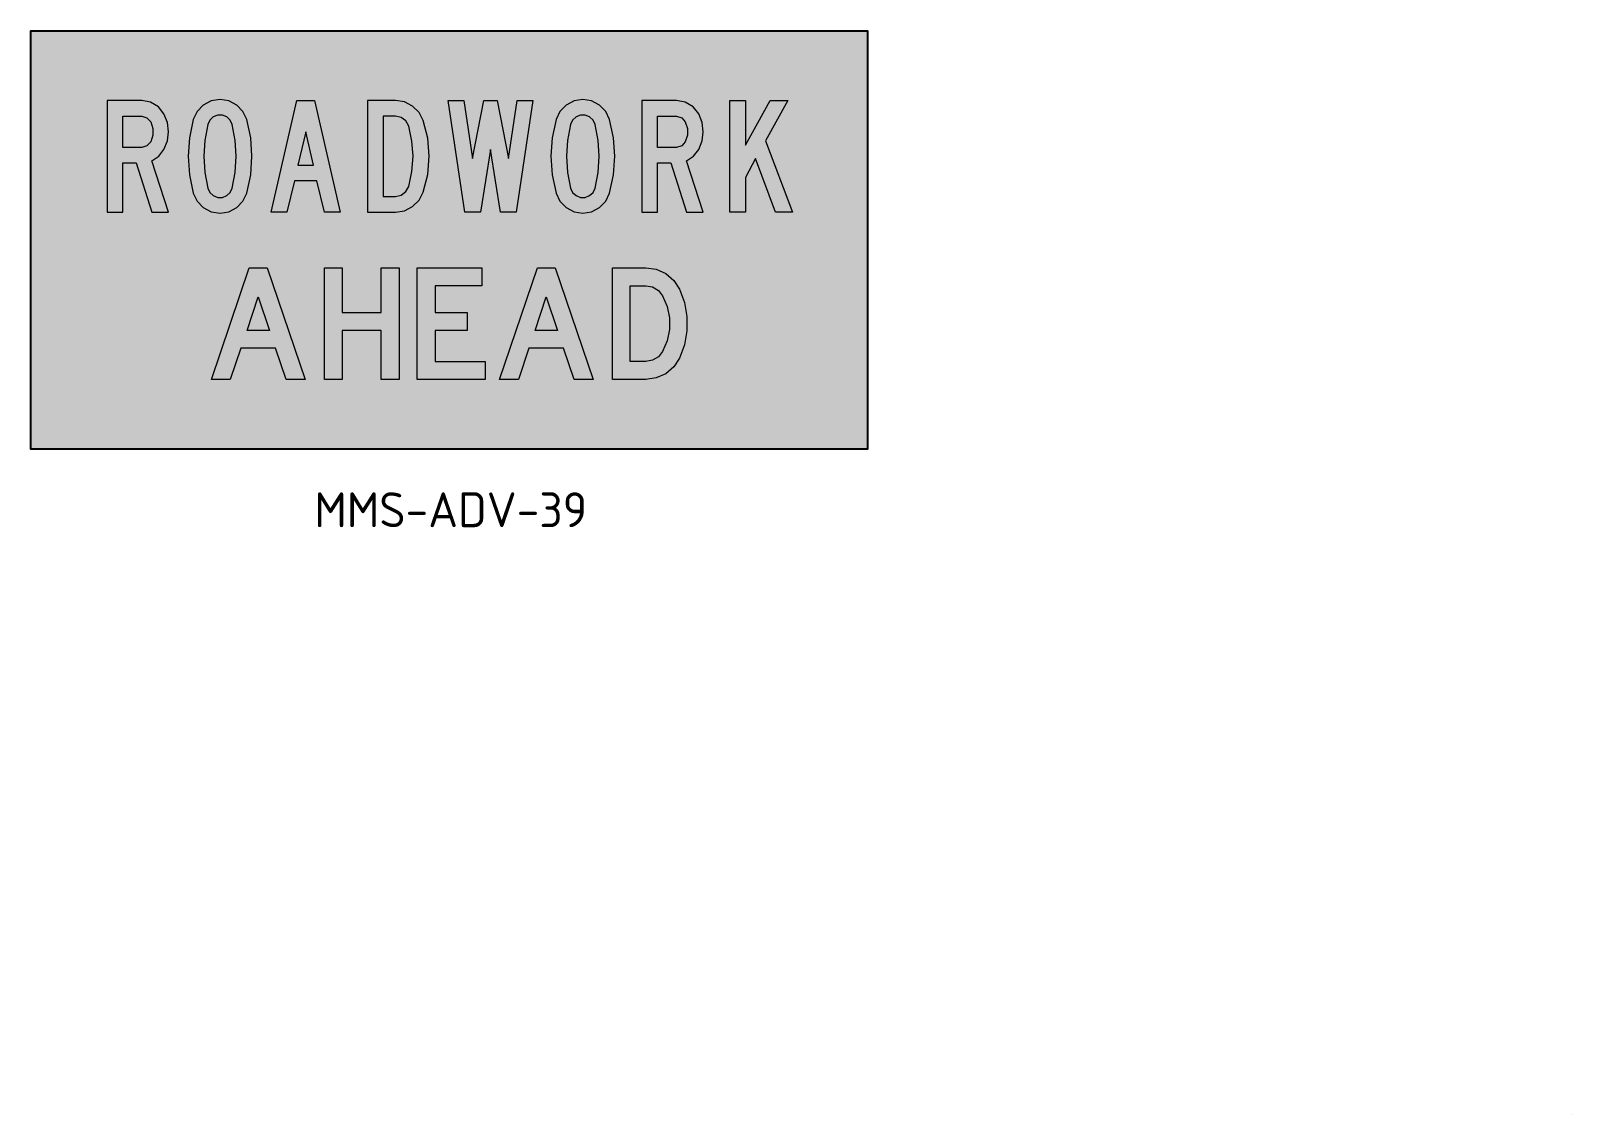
# Model space of a CAD drawing. Extents: x 138 to 359, y 73 to 229.
import ezdxf

# ---------------------------------------------------------------- set-up
doc = ezdxf.new("R2010")
doc.units = 0
for name, color, linetype in [('L25', 1, 'CONTINUOUS'), ('TBLK18', 4, 'CONTINUOUS'), ('yellow', 50, 'CONTINUOUS')]:
    doc.layers.add(name, color=color, linetype=linetype)
doc.styles.add('ISO', font='iso3098b.shx')

msp = doc.modelspace()

# ---------------------------------------------------------------- hatches: boundary and pattern name
at = {"layer": 'L25'}
h = msp.add_hatch(color=256, dxfattribs=at)
h.paths.add_polyline_path([(238.61, 202.65), (238.61, 218.65), (240.84, 218.65), (240.84, 212.25), (244.36, 218.65), (246.92, 218.65), (243.72, 212.89), (247.56, 202.65), (245.16, 202.65), (242.28, 210.33), (240.84, 207.61), (240.84, 202.65)])
h.paths.add_polyline_path([(221.34, 205.37), (221.91, 207.98), (222.09, 210.65), (221.91, 213.32), (221.34, 215.93), (220.79, 217.08), (219.9, 218), (218.77, 218.59), (217.51, 218.8), (216.25, 218.59), (215.11, 218), (214.23, 217.08), (213.67, 215.93), (213.11, 213.32), (212.92, 210.65), (213.11, 207.98), (213.67, 205.37), (214.23, 204.21), (215.11, 203.29), (216.25, 202.7), (217.51, 202.5), (218.77, 202.7), (219.9, 203.29), (220.79, 204.21)])
h.paths.add_polyline_path([(219.27, 206.09), (219.7, 208.35), (219.84, 210.65), (219.7, 212.94), (219.27, 215.21), (218.98, 215.82), (218.48, 216.29), (217.85, 216.53), (217.17, 216.53), (216.54, 216.29), (216.04, 215.82), (215.75, 215.21), (215.32, 212.94), (215.17, 210.65), (215.32, 208.35), (215.75, 206.09), (216.04, 205.47), (216.54, 205.01), (217.17, 204.76), (217.85, 204.76), (218.48, 205.01), (218.98, 205.47)], flags=16)
h.paths.add_polyline_path([(200.59, 202.65), (198.2, 218.65), (200.44, 218.65), (201.71, 210.33), (203.31, 218.65), (205.23, 218.65), (206.83, 210.33), (208.11, 218.65), (210.35, 218.65), (207.95, 202.65), (205.71, 202.65), (204.27, 211.61), (202.84, 202.65)])
h.paths.add_polyline_path([(186.63, 202.65), (190.62, 202.65), (191.92, 202.85), (193.09, 203.44), (194.02, 204.37), (194.63, 205.53), (195.26, 208.06), (195.47, 210.65), (195.26, 213.25), (194.63, 215.77), (194.02, 216.93), (193.09, 217.85), (191.92, 218.45), (190.62, 218.65), (186.63, 218.65)])
h.paths.add_polyline_path([(188.87, 204.89), (190.62, 204.89), (191.46, 205.07), (192.14, 205.58), (192.54, 206.33), (193, 208.47), (193.16, 210.65), (193, 212.83), (192.54, 214.97), (192.14, 215.72), (191.46, 216.23), (190.62, 216.41), (188.87, 216.41)], flags=16)
h.paths.add_polyline_path([(172.8, 202.65), (176.48, 218.65), (179.04, 218.65), (182.72, 202.65), (180.47, 202.65), (179.36, 207.13), (176.16, 207.13), (175.04, 202.65)])
h.paths.add_polyline_path([(169.31, 205.37), (169.88, 207.98), (170.06, 210.65), (169.88, 213.32), (169.31, 215.93), (168.76, 217.08), (167.88, 218), (166.74, 218.59), (165.48, 218.8), (164.22, 218.59), (163.08, 218), (162.2, 217.08), (161.64, 215.93), (161.08, 213.32), (160.89, 210.65), (161.08, 207.98), (161.64, 205.37), (162.2, 204.21), (163.08, 203.29), (164.22, 202.7), (165.48, 202.5), (166.74, 202.7), (167.88, 203.29), (168.76, 204.21)])
h.paths.add_polyline_path([(167.24, 206.09), (167.67, 208.35), (167.81, 210.65), (167.67, 212.94), (167.24, 215.21), (166.95, 215.82), (166.45, 216.29), (165.82, 216.53), (165.14, 216.53), (164.51, 216.29), (164.01, 215.82), (163.72, 215.21), (163.29, 212.94), (163.15, 210.65), (163.29, 208.35), (163.72, 206.09), (164.01, 205.47), (164.51, 205.01), (165.14, 204.76), (165.82, 204.76), (166.45, 205.01), (166.95, 205.47)], flags=16)
h.paths.add_polyline_path([(154.25, 211.93), (151.53, 211.93), (151.53, 216.41), (154.25, 216.41), (155, 216.19), (155.53, 215.61), (155.82, 214.66), (155.82, 213.67), (155.53, 212.73), (155, 212.15)], flags=16)
h.paths.add_polyline_path([(157.44, 211.61), (157.92, 212.85), (158.09, 214.17), (157.92, 215.49), (157.44, 216.73), (156.63, 217.75), (155.52, 218.41), (154.25, 218.65), (149.29, 218.65), (149.29, 202.65), (151.53, 202.65), (151.53, 209.69), (153.44, 209.69), (155.68, 202.65), (158.08, 202.65), (155.68, 210.01), (156.7, 210.66)])
h.paths.add_polyline_path([(178.88, 209.37), (177.76, 214.17), (176.64, 209.37)], flags=16)
h.paths.add_polyline_path([(230.93, 211.93), (228.22, 211.93), (228.22, 216.41), (230.93, 216.41), (231.69, 216.19), (232.21, 215.61), (232.5, 214.66), (232.5, 213.67), (232.21, 212.73), (231.69, 212.15)], flags=16)
h.paths.add_polyline_path([(234.13, 211.61), (234.61, 212.85), (234.78, 214.17), (234.61, 215.49), (234.13, 216.73), (233.33, 217.75), (232.21, 218.41), (230.93, 218.65), (225.98, 218.65), (225.98, 202.65), (228.22, 202.65), (228.22, 209.69), (230.14, 209.69), (232.37, 202.65), (234.77, 202.65), (232.37, 210.01), (233.39, 210.66)])
h = msp.add_hatch(color=256, dxfattribs=at)
h.paths.add_polyline_path([(205.55, 178.65), (210.99, 194.65), (213.54, 194.65), (218.98, 178.65), (216.26, 178.65), (214.74, 183.13), (209.79, 183.13), (208.27, 178.65)])
h.paths.add_polyline_path([(213.86, 185.69), (210.66, 185.69), (212.26, 190.49)], flags=16)
h.paths.add_polyline_path([(193.75, 194.65), (203.03, 194.65), (203.03, 192.09), (196.31, 192.09), (196.31, 188.25), (200.94, 188.25), (200.94, 185.69), (196.31, 185.69), (196.31, 181.21), (203.51, 181.21), (203.51, 178.65), (193.75, 178.65)])
h.paths.add_polyline_path([(180.45, 194.65), (183, 194.65), (183, 188.25), (188.6, 188.25), (188.6, 194.65), (191.16, 194.65), (191.16, 178.65), (188.6, 178.65), (188.6, 185.69), (183, 185.69), (183, 178.65), (180.45, 178.65)])
h.paths.add_polyline_path([(164.24, 178.65), (169.67, 194.65), (172.23, 194.65), (177.67, 178.65), (174.95, 178.65), (173.43, 183.13), (168.47, 183.13), (166.95, 178.65)])
h.paths.add_polyline_path([(172.55, 185.69), (169.35, 185.69), (170.95, 190.49)], flags=16)
h.paths.add_polyline_path([(226.56, 181.21), (224.32, 181.21), (224.32, 192.09), (226.56, 192.09), (227.52, 191.91), (228.35, 191.41), (228.96, 190.65), (229.6, 189.11), (229.92, 187.48), (229.92, 185.82), (229.6, 184.19), (228.96, 182.65), (228.35, 181.89), (227.52, 181.39)], flags=16)
h.paths.add_polyline_path([(226.56, 178.65), (221.76, 178.65), (221.76, 194.65), (226.56, 194.65), (228.04, 194.44), (229.4, 193.83), (230.54, 192.86), (231.36, 191.61), (232.08, 189.69), (232.44, 187.67), (232.44, 185.63), (232.08, 183.61), (231.36, 181.69), (230.54, 180.44), (229.4, 179.47), (228.04, 178.86)])
at = {"layer": 'TBLK18', "linetype": 'Continuous', "lineweight": 0}
h = msp.add_hatch(color=256, dxfattribs=at)
edge = h.paths.add_edge_path()
edge.add_spline(control_points=[(359.34, 73.22), (359.34, 73.22), (359.34, 73.22), (359.34, 73.21), (359.34, 73.21), (359.34, 73.2), (359.34, 73.2), (359.34, 73.19), (359.34, 73.19), (359.34, 73.18), (359.34, 73.18), (359.34, 73.17), (359.34, 73.16), (359.34, 73.16), (359.34, 73.15), (359.34, 73.15), (359.34, 73.14), (359.34, 73.14), (359.35, 73.14), (359.35, 73.14), (359.35, 73.14), (359.36, 73.13), (359.36, 73.13), (359.36, 73.13), (359.37, 73.13), (359.37, 73.13), (359.38, 73.13), (359.38, 73.13), (359.38, 73.13), (359.39, 73.13), (359.39, 73.13), (359.39, 73.13), (359.4, 73.13), (359.41, 73.13), (359.4, 73.13), (359.39, 73.14), (359.39, 73.14), (359.38, 73.15), (359.38, 73.16), (359.38, 73.16), (359.37, 73.17), (359.37, 73.17), (359.36, 73.18), (359.36, 73.19), (359.36, 73.19), (359.35, 73.2), (359.35, 73.21), (359.35, 73.21), (359.35, 73.22), (359.35, 73.22), (359.34, 73.22)], knot_values=[0, 0, 0, 0, 0.054791, 0.109654, 0.164445, 0.219309, 0.2741, 0.328964, 0.383755, 0.438619, 0.49341, 0.548273, 0.603065, 0.657928, 0.71272, 0.767583, 0.822422, 0.877285, 0.915081, 0.952877, 0.990673, 1.02841, 1.066205, 1.103978, 1.141774, 1.179511, 1.217306, 1.255102, 1.292898, 1.330635, 1.368431, 1.406164, 1.44396, 1.481697, 1.557116, 1.631571, 1.705158, 1.777977, 1.850139, 1.921715, 1.992768, 2.063376, 2.133612, 2.203535, 2.273205, 2.342659, 2.411987, 2.481144, 2.550218, 2.619224, 2.619224, 2.619224, 2.619224], degree=3, periodic=0)
h = msp.add_hatch(color=256, dxfattribs=at)
edge = h.paths.add_edge_path()
edge.add_spline(control_points=[(359.34, 73.22), (359.34, 73.22), (359.34, 73.22), (359.34, 73.21), (359.34, 73.21), (359.34, 73.2), (359.34, 73.2), (359.34, 73.19), (359.34, 73.19), (359.34, 73.18), (359.34, 73.18), (359.34, 73.17), (359.34, 73.16), (359.34, 73.16), (359.34, 73.15), (359.34, 73.15), (359.34, 73.14), (359.34, 73.14), (359.35, 73.14), (359.35, 73.14), (359.35, 73.14), (359.36, 73.13), (359.36, 73.13), (359.36, 73.13), (359.37, 73.13), (359.37, 73.13), (359.38, 73.13), (359.38, 73.13), (359.38, 73.13), (359.39, 73.13), (359.39, 73.13), (359.39, 73.13), (359.4, 73.13), (359.41, 73.13), (359.4, 73.13), (359.39, 73.14), (359.39, 73.14), (359.38, 73.15), (359.38, 73.16), (359.38, 73.16), (359.37, 73.17), (359.37, 73.17), (359.36, 73.18), (359.36, 73.19), (359.36, 73.19), (359.35, 73.2), (359.35, 73.21), (359.35, 73.21), (359.35, 73.22), (359.35, 73.22), (359.34, 73.22)], knot_values=[0, 0, 0, 0, 0.054791, 0.109654, 0.164445, 0.219309, 0.2741, 0.328964, 0.383755, 0.438619, 0.49341, 0.548273, 0.603065, 0.657928, 0.71272, 0.767583, 0.822422, 0.877285, 0.915081, 0.952877, 0.990673, 1.02841, 1.066205, 1.103978, 1.141774, 1.179511, 1.217306, 1.255102, 1.292898, 1.330635, 1.368431, 1.406164, 1.44396, 1.481697, 1.557116, 1.631571, 1.705158, 1.777977, 1.850139, 1.921715, 1.992768, 2.063376, 2.133612, 2.203535, 2.273205, 2.342659, 2.411987, 2.481144, 2.550218, 2.619224, 2.619224, 2.619224, 2.619224], degree=3, periodic=0)
h = msp.add_hatch(color=256, dxfattribs=at)
edge = h.paths.add_edge_path()
edge.add_spline(control_points=[(359.34, 73.22), (359.34, 73.22), (359.34, 73.22), (359.34, 73.21), (359.34, 73.21), (359.34, 73.2), (359.34, 73.2), (359.34, 73.19), (359.34, 73.19), (359.34, 73.18), (359.34, 73.18), (359.34, 73.17), (359.34, 73.16), (359.34, 73.16), (359.34, 73.15), (359.34, 73.15), (359.34, 73.14), (359.34, 73.14), (359.35, 73.14), (359.35, 73.14), (359.35, 73.14), (359.36, 73.13), (359.36, 73.13), (359.36, 73.13), (359.37, 73.13), (359.37, 73.13), (359.38, 73.13), (359.38, 73.13), (359.38, 73.13), (359.39, 73.13), (359.39, 73.13), (359.39, 73.13), (359.4, 73.13), (359.41, 73.13), (359.4, 73.13), (359.39, 73.14), (359.39, 73.14), (359.38, 73.15), (359.38, 73.16), (359.38, 73.16), (359.37, 73.17), (359.37, 73.17), (359.36, 73.18), (359.36, 73.19), (359.36, 73.19), (359.35, 73.2), (359.35, 73.21), (359.35, 73.21), (359.35, 73.22), (359.35, 73.22), (359.34, 73.22)], knot_values=[0, 0, 0, 0, 0.054791, 0.109654, 0.164445, 0.219309, 0.2741, 0.328964, 0.383755, 0.438619, 0.49341, 0.548273, 0.603065, 0.657928, 0.71272, 0.767583, 0.822422, 0.877285, 0.915081, 0.952877, 0.990673, 1.02841, 1.066205, 1.103978, 1.141774, 1.179511, 1.217306, 1.255102, 1.292898, 1.330635, 1.368431, 1.406164, 1.44396, 1.481697, 1.557116, 1.631571, 1.705158, 1.777977, 1.850139, 1.921715, 1.992768, 2.063376, 2.133612, 2.203535, 2.273205, 2.342659, 2.411987, 2.481144, 2.550218, 2.619224, 2.619224, 2.619224, 2.619224], degree=3, periodic=0)
h = msp.add_hatch(color=256, dxfattribs=at)
edge = h.paths.add_edge_path()
edge.add_spline(control_points=[(359.34, 73.22), (359.34, 73.22), (359.34, 73.22), (359.34, 73.21), (359.34, 73.21), (359.34, 73.2), (359.34, 73.2), (359.34, 73.19), (359.34, 73.19), (359.34, 73.18), (359.34, 73.18), (359.34, 73.17), (359.34, 73.16), (359.34, 73.16), (359.34, 73.15), (359.34, 73.15), (359.34, 73.14), (359.34, 73.14), (359.35, 73.14), (359.35, 73.14), (359.35, 73.14), (359.36, 73.13), (359.36, 73.13), (359.36, 73.13), (359.37, 73.13), (359.37, 73.13), (359.38, 73.13), (359.38, 73.13), (359.38, 73.13), (359.39, 73.13), (359.39, 73.13), (359.39, 73.13), (359.4, 73.13), (359.41, 73.13), (359.4, 73.13), (359.39, 73.14), (359.39, 73.14), (359.38, 73.15), (359.38, 73.16), (359.38, 73.16), (359.37, 73.17), (359.37, 73.17), (359.36, 73.18), (359.36, 73.19), (359.36, 73.19), (359.35, 73.2), (359.35, 73.21), (359.35, 73.21), (359.35, 73.22), (359.35, 73.22), (359.34, 73.22)], knot_values=[0, 0, 0, 0, 0.054791, 0.109654, 0.164445, 0.219309, 0.2741, 0.328964, 0.383755, 0.438619, 0.49341, 0.548273, 0.603065, 0.657928, 0.71272, 0.767583, 0.822422, 0.877285, 0.915081, 0.952877, 0.990673, 1.02841, 1.066205, 1.103978, 1.141774, 1.179511, 1.217306, 1.255102, 1.292898, 1.330635, 1.368431, 1.406164, 1.44396, 1.481697, 1.557116, 1.631571, 1.705158, 1.777977, 1.850139, 1.921715, 1.992768, 2.063376, 2.133612, 2.203535, 2.273205, 2.342659, 2.411987, 2.481144, 2.550218, 2.619224, 2.619224, 2.619224, 2.619224], degree=3, periodic=0)
h = msp.add_hatch(color=256, dxfattribs=at)
edge = h.paths.add_edge_path()
edge.add_spline(control_points=[(359.34, 73.22), (359.34, 73.22), (359.34, 73.22), (359.34, 73.21), (359.34, 73.21), (359.34, 73.2), (359.34, 73.2), (359.34, 73.19), (359.34, 73.19), (359.34, 73.18), (359.34, 73.18), (359.34, 73.17), (359.34, 73.16), (359.34, 73.16), (359.34, 73.15), (359.34, 73.15), (359.34, 73.14), (359.34, 73.14), (359.35, 73.14), (359.35, 73.14), (359.35, 73.14), (359.36, 73.13), (359.36, 73.13), (359.36, 73.13), (359.37, 73.13), (359.37, 73.13), (359.38, 73.13), (359.38, 73.13), (359.38, 73.13), (359.39, 73.13), (359.39, 73.13), (359.39, 73.13), (359.4, 73.13), (359.41, 73.13), (359.4, 73.13), (359.39, 73.14), (359.39, 73.14), (359.38, 73.15), (359.38, 73.16), (359.38, 73.16), (359.37, 73.17), (359.37, 73.17), (359.36, 73.18), (359.36, 73.19), (359.36, 73.19), (359.35, 73.2), (359.35, 73.21), (359.35, 73.21), (359.35, 73.22), (359.35, 73.22), (359.34, 73.22)], knot_values=[0, 0, 0, 0, 0.054791, 0.109654, 0.164445, 0.219309, 0.2741, 0.328964, 0.383755, 0.438619, 0.49341, 0.548273, 0.603065, 0.657928, 0.71272, 0.767583, 0.822422, 0.877285, 0.915081, 0.952877, 0.990673, 1.02841, 1.066205, 1.103978, 1.141774, 1.179511, 1.217306, 1.255102, 1.292898, 1.330635, 1.368431, 1.406164, 1.44396, 1.481697, 1.557116, 1.631571, 1.705158, 1.777977, 1.850139, 1.921715, 1.992768, 2.063376, 2.133612, 2.203535, 2.273205, 2.342659, 2.411987, 2.481144, 2.550218, 2.619224, 2.619224, 2.619224, 2.619224], degree=3, periodic=0)
h = msp.add_hatch(color=256, dxfattribs=at)
edge = h.paths.add_edge_path()
edge.add_spline(control_points=[(359.34, 73.22), (359.34, 73.22), (359.34, 73.22), (359.34, 73.21), (359.34, 73.21), (359.34, 73.2), (359.34, 73.2), (359.34, 73.19), (359.34, 73.19), (359.34, 73.18), (359.34, 73.18), (359.34, 73.17), (359.34, 73.16), (359.34, 73.16), (359.34, 73.15), (359.34, 73.15), (359.34, 73.14), (359.34, 73.14), (359.35, 73.14), (359.35, 73.14), (359.35, 73.14), (359.36, 73.13), (359.36, 73.13), (359.36, 73.13), (359.37, 73.13), (359.37, 73.13), (359.38, 73.13), (359.38, 73.13), (359.38, 73.13), (359.39, 73.13), (359.39, 73.13), (359.39, 73.13), (359.4, 73.13), (359.41, 73.13), (359.4, 73.13), (359.39, 73.14), (359.39, 73.14), (359.38, 73.15), (359.38, 73.16), (359.38, 73.16), (359.37, 73.17), (359.37, 73.17), (359.36, 73.18), (359.36, 73.19), (359.36, 73.19), (359.35, 73.2), (359.35, 73.21), (359.35, 73.21), (359.35, 73.22), (359.35, 73.22), (359.34, 73.22)], knot_values=[0, 0, 0, 0, 0.054791, 0.109654, 0.164445, 0.219309, 0.2741, 0.328964, 0.383755, 0.438619, 0.49341, 0.548273, 0.603065, 0.657928, 0.71272, 0.767583, 0.822422, 0.877285, 0.915081, 0.952877, 0.990673, 1.02841, 1.066205, 1.103978, 1.141774, 1.179511, 1.217306, 1.255102, 1.292898, 1.330635, 1.368431, 1.406164, 1.44396, 1.481697, 1.557116, 1.631571, 1.705158, 1.777977, 1.850139, 1.921715, 1.992768, 2.063376, 2.133612, 2.203535, 2.273205, 2.342659, 2.411987, 2.481144, 2.550218, 2.619224, 2.619224, 2.619224, 2.619224], degree=3, periodic=0)
h = msp.add_hatch(color=256, dxfattribs=at)
edge = h.paths.add_edge_path()
edge.add_spline(control_points=[(359.34, 73.22), (359.34, 73.22), (359.34, 73.22), (359.34, 73.21), (359.34, 73.21), (359.34, 73.2), (359.34, 73.2), (359.34, 73.19), (359.34, 73.19), (359.34, 73.18), (359.34, 73.18), (359.34, 73.17), (359.34, 73.16), (359.34, 73.16), (359.34, 73.15), (359.34, 73.15), (359.34, 73.14), (359.34, 73.14), (359.35, 73.14), (359.35, 73.14), (359.35, 73.14), (359.36, 73.13), (359.36, 73.13), (359.36, 73.13), (359.37, 73.13), (359.37, 73.13), (359.38, 73.13), (359.38, 73.13), (359.38, 73.13), (359.39, 73.13), (359.39, 73.13), (359.39, 73.13), (359.4, 73.13), (359.41, 73.13), (359.4, 73.13), (359.39, 73.14), (359.39, 73.14), (359.38, 73.15), (359.38, 73.16), (359.38, 73.16), (359.37, 73.17), (359.37, 73.17), (359.36, 73.18), (359.36, 73.19), (359.36, 73.19), (359.35, 73.2), (359.35, 73.21), (359.35, 73.21), (359.35, 73.22), (359.35, 73.22), (359.34, 73.22)], knot_values=[0, 0, 0, 0, 0.054791, 0.109654, 0.164445, 0.219309, 0.2741, 0.328964, 0.383755, 0.438619, 0.49341, 0.548273, 0.603065, 0.657928, 0.71272, 0.767583, 0.822422, 0.877285, 0.915081, 0.952877, 0.990673, 1.02841, 1.066205, 1.103978, 1.141774, 1.179511, 1.217306, 1.255102, 1.292898, 1.330635, 1.368431, 1.406164, 1.44396, 1.481697, 1.557116, 1.631571, 1.705158, 1.777977, 1.850139, 1.921715, 1.992768, 2.063376, 2.133612, 2.203535, 2.273205, 2.342659, 2.411987, 2.481144, 2.550218, 2.619224, 2.619224, 2.619224, 2.619224], degree=3, periodic=0)
h = msp.add_hatch(color=256, dxfattribs=at)
edge = h.paths.add_edge_path()
edge.add_spline(control_points=[(359.34, 73.22), (359.34, 73.22), (359.34, 73.22), (359.34, 73.21), (359.34, 73.21), (359.34, 73.2), (359.34, 73.2), (359.34, 73.19), (359.34, 73.19), (359.34, 73.18), (359.34, 73.18), (359.34, 73.17), (359.34, 73.16), (359.34, 73.16), (359.34, 73.15), (359.34, 73.15), (359.34, 73.14), (359.34, 73.14), (359.35, 73.14), (359.35, 73.14), (359.35, 73.14), (359.36, 73.13), (359.36, 73.13), (359.36, 73.13), (359.37, 73.13), (359.37, 73.13), (359.38, 73.13), (359.38, 73.13), (359.38, 73.13), (359.39, 73.13), (359.39, 73.13), (359.39, 73.13), (359.4, 73.13), (359.41, 73.13), (359.4, 73.13), (359.39, 73.14), (359.39, 73.14), (359.38, 73.15), (359.38, 73.16), (359.38, 73.16), (359.37, 73.17), (359.37, 73.17), (359.36, 73.18), (359.36, 73.19), (359.36, 73.19), (359.35, 73.2), (359.35, 73.21), (359.35, 73.21), (359.35, 73.22), (359.35, 73.22), (359.34, 73.22)], knot_values=[0, 0, 0, 0, 0.054791, 0.109654, 0.164445, 0.219309, 0.2741, 0.328964, 0.383755, 0.438619, 0.49341, 0.548273, 0.603065, 0.657928, 0.71272, 0.767583, 0.822422, 0.877285, 0.915081, 0.952877, 0.990673, 1.02841, 1.066205, 1.103978, 1.141774, 1.179511, 1.217306, 1.255102, 1.292898, 1.330635, 1.368431, 1.406164, 1.44396, 1.481697, 1.557116, 1.631571, 1.705158, 1.777977, 1.850139, 1.921715, 1.992768, 2.063376, 2.133612, 2.203535, 2.273205, 2.342659, 2.411987, 2.481144, 2.550218, 2.619224, 2.619224, 2.619224, 2.619224], degree=3, periodic=0)
at = {"layer": 'yellow'}
h = msp.add_hatch(color=256, dxfattribs=at)
h.paths.add_polyline_path([(258.34, 228.65), (198.34, 228.65), (138.34, 228.65), (138.34, 168.65), (198.34, 168.65), (258.34, 168.65)])
h.paths.add_polyline_path([(200.59, 202.65), (198.2, 218.65), (200.44, 218.65), (201.71, 210.33), (203.31, 218.65), (205.23, 218.65), (206.83, 210.33), (208.11, 218.65), (210.35, 218.65), (207.95, 202.65), (205.71, 202.65), (204.27, 211.61), (202.84, 202.65)], flags=16)
h.paths.add_polyline_path([(194.02, 204.37), (193.09, 203.44), (191.92, 202.85), (190.62, 202.65), (186.63, 202.65), (186.63, 218.65), (190.62, 218.65), (191.92, 218.45), (193.09, 217.85), (194.02, 216.93), (194.63, 215.77), (195.26, 213.25), (195.47, 210.65), (195.26, 208.06), (194.63, 205.53)], flags=16)
h.paths.add_polyline_path([(203.03, 194.65), (203.03, 192.09), (196.31, 192.09), (196.31, 188.25), (200.94, 188.25), (200.94, 185.69), (196.31, 185.69), (196.31, 181.21), (203.51, 181.21), (203.51, 178.65), (193.75, 178.65), (193.75, 194.65)], flags=16)
h.paths.add_polyline_path([(192.14, 205.58), (191.46, 205.07), (190.62, 204.89), (188.87, 204.89), (188.87, 216.41), (190.62, 216.41), (191.46, 216.23), (192.14, 215.72), (192.54, 214.97), (193, 212.83), (193.16, 210.65), (193, 208.47), (192.54, 206.33)], flags=0)
h.paths.add_polyline_path([(191.16, 194.65), (191.16, 178.65), (188.6, 178.65), (188.6, 185.69), (183, 185.69), (183, 178.65), (180.45, 178.65), (180.45, 194.65), (183, 194.65), (183, 188.25), (188.6, 188.25), (188.6, 194.65)], flags=16)
h.paths.add_polyline_path([(210.99, 194.65), (213.54, 194.65), (218.98, 178.65), (216.26, 178.65), (214.74, 183.13), (209.79, 183.13), (208.27, 178.65), (205.55, 178.65)], flags=16)
h.paths.add_polyline_path([(182.72, 202.65), (180.47, 202.65), (179.36, 207.13), (176.16, 207.13), (175.04, 202.65), (172.8, 202.65), (176.48, 218.65), (179.04, 218.65)], flags=16)
h.paths.add_polyline_path([(213.67, 205.37), (213.11, 207.98), (212.92, 210.65), (213.11, 213.32), (213.67, 215.93), (214.23, 217.08), (215.11, 218), (216.25, 218.59), (217.51, 218.8), (218.77, 218.59), (219.9, 218), (220.79, 217.08), (221.34, 215.93), (221.91, 213.32), (222.09, 210.65), (221.91, 207.98), (221.34, 205.37), (220.79, 204.21), (219.9, 203.29), (218.77, 202.7), (217.51, 202.5), (216.25, 202.7), (215.11, 203.29), (214.23, 204.21)], flags=16)
h.paths.add_polyline_path([(212.26, 190.49), (213.86, 185.69), (210.66, 185.69)], flags=0)
h.paths.add_polyline_path([(215.75, 206.09), (215.32, 208.35), (215.17, 210.65), (215.32, 212.94), (215.75, 215.21), (216.04, 215.82), (216.54, 216.29), (217.17, 216.53), (217.85, 216.53), (218.48, 216.29), (218.98, 215.82), (219.27, 215.21), (219.7, 212.94), (219.84, 210.65), (219.7, 208.35), (219.27, 206.09), (218.98, 205.47), (218.48, 205.01), (217.85, 204.76), (217.17, 204.76), (216.54, 205.01), (216.04, 205.47)], flags=0)
h.paths.add_polyline_path([(178.88, 209.37), (176.64, 209.37), (177.76, 214.17)], flags=0)
h.paths.add_polyline_path([(221.76, 194.65), (226.56, 194.65), (228.04, 194.44), (229.4, 193.83), (230.54, 192.86), (231.36, 191.61), (232.08, 189.69), (232.44, 187.67), (232.44, 185.63), (232.08, 183.61), (231.36, 181.69), (230.54, 180.44), (229.4, 179.47), (228.04, 178.86), (226.56, 178.65), (221.76, 178.65)], flags=16)
h.paths.add_polyline_path([(177.67, 178.65), (174.95, 178.65), (173.43, 183.13), (168.47, 183.13), (166.95, 178.65), (164.24, 178.65), (169.67, 194.65), (172.23, 194.65)], flags=16)
h.paths.add_polyline_path([(224.32, 192.09), (226.56, 192.09), (227.52, 191.91), (228.35, 191.41), (228.96, 190.65), (229.6, 189.11), (229.92, 187.48), (229.92, 185.82), (229.6, 184.19), (228.96, 182.65), (228.35, 181.89), (227.52, 181.39), (226.56, 181.21), (224.32, 181.21)], flags=0)
h.paths.add_polyline_path([(225.98, 202.65), (225.98, 218.65), (230.93, 218.65), (232.21, 218.41), (233.33, 217.75), (234.13, 216.73), (234.61, 215.49), (234.78, 214.17), (234.61, 212.85), (234.13, 211.61), (233.39, 210.66), (232.37, 210.01), (234.77, 202.65), (232.37, 202.65), (230.14, 209.69), (228.22, 209.69), (228.22, 202.65)], flags=16)
h.paths.add_polyline_path([(169.31, 205.37), (168.76, 204.21), (167.88, 203.29), (166.74, 202.7), (165.48, 202.5), (164.22, 202.7), (163.08, 203.29), (162.2, 204.21), (161.64, 205.37), (161.08, 207.98), (160.89, 210.65), (161.08, 213.32), (161.64, 215.93), (162.2, 217.08), (163.08, 218), (164.22, 218.59), (165.48, 218.8), (166.74, 218.59), (167.88, 218), (168.76, 217.08), (169.31, 215.93), (169.88, 213.32), (170.06, 210.65), (169.88, 207.98)], flags=16)
h.paths.add_polyline_path([(170.95, 190.49), (172.55, 185.69), (169.35, 185.69)], flags=0)
h.paths.add_polyline_path([(167.24, 206.09), (166.95, 205.47), (166.45, 205.01), (165.82, 204.76), (165.14, 204.76), (164.51, 205.01), (164.01, 205.47), (163.72, 206.09), (163.29, 208.35), (163.15, 210.65), (163.29, 212.94), (163.72, 215.21), (164.01, 215.82), (164.51, 216.29), (165.14, 216.53), (165.82, 216.53), (166.45, 216.29), (166.95, 215.82), (167.24, 215.21), (167.67, 212.94), (167.81, 210.65), (167.67, 208.35)], flags=0)
h.paths.add_polyline_path([(228.22, 211.93), (228.22, 216.41), (230.93, 216.41), (231.69, 216.19), (232.21, 215.61), (232.5, 214.66), (232.5, 213.67), (232.21, 212.73), (231.69, 212.15), (230.93, 211.93)], flags=0)
h.paths.add_polyline_path([(158.08, 202.65), (155.68, 202.65), (153.44, 209.69), (151.53, 209.69), (151.53, 202.65), (149.29, 202.65), (149.29, 218.65), (154.25, 218.65), (155.52, 218.41), (156.63, 217.75), (157.44, 216.73), (157.92, 215.49), (158.09, 214.17), (157.92, 212.85), (157.44, 211.61), (156.7, 210.66), (155.68, 210.01)], flags=16)
h.paths.add_polyline_path([(238.61, 202.65), (238.61, 218.65), (240.84, 218.65), (240.84, 212.25), (244.36, 218.65), (246.92, 218.65), (243.72, 212.89), (247.56, 202.65), (245.16, 202.65), (242.28, 210.33), (240.84, 207.61), (240.84, 202.65)], flags=16)
h.paths.add_polyline_path([(155.82, 213.67), (155.53, 212.73), (155, 212.15), (154.25, 211.93), (151.53, 211.93), (151.53, 216.41), (154.25, 216.41), (155, 216.19), (155.53, 215.61), (155.82, 214.66)], flags=0)

# ---------------------------------------------------------------- linework, layer by layer
at = {"layer": 'L25'}
for points in [[(198.34, 168.65), (138.34, 168.65), (138.34, 228.65), (198.34, 228.65)], [(198.34, 228.65), (258.34, 228.65), (258.34, 168.65), (198.34, 168.65)]]:
    msp.add_lwpolyline(points, dxfattribs=at)
at = {"layer": 'L25', "lineweight": 0}
for points in [[(157.44, 211.61), (157.92, 212.85), (158.09, 214.17), (157.92, 215.49), (157.44, 216.73), (156.63, 217.75), (155.52, 218.41), (154.25, 218.65), (149.29, 218.65), (149.29, 202.65), (151.53, 202.65), (151.53, 209.69), (153.44, 209.69), (155.68, 202.65), (158.08, 202.65), (155.68, 210.01), (156.7, 210.66)], [(169.31, 205.37), (169.88, 207.98), (170.06, 210.65), (169.88, 213.32), (169.31, 215.93), (168.76, 217.08), (167.88, 218), (166.74, 218.59), (165.48, 218.8), (164.22, 218.59), (163.08, 218), (162.2, 217.08), (161.64, 215.93), (161.08, 213.32), (160.89, 210.65), (161.08, 207.98), (161.64, 205.37), (162.2, 204.21), (163.08, 203.29), (164.22, 202.7), (165.48, 202.5), (166.74, 202.7), (167.88, 203.29), (168.76, 204.21), (169.31, 205.37)], [(172.8, 202.65), (176.48, 218.65), (179.04, 218.65), (182.72, 202.65), (180.47, 202.65), (179.36, 207.13), (176.16, 207.13), (175.04, 202.65), (172.8, 202.65)], [(186.63, 202.65), (190.62, 202.65), (191.92, 202.85), (193.09, 203.44), (194.02, 204.37), (194.63, 205.53), (195.26, 208.06), (195.47, 210.65), (195.26, 213.25), (194.63, 215.77), (194.02, 216.93), (193.09, 217.85), (191.92, 218.45), (190.62, 218.65), (186.63, 218.65), (186.63, 202.65)], [(200.59, 202.65), (198.2, 218.65), (200.44, 218.65), (201.71, 210.33), (203.31, 218.65), (205.23, 218.65), (206.83, 210.33), (208.11, 218.65), (210.35, 218.65), (207.95, 202.65), (205.71, 202.65), (204.27, 211.61), (202.84, 202.65), (200.59, 202.65)], [(221.34, 205.37), (221.91, 207.98), (222.09, 210.65), (221.91, 213.32), (221.34, 215.93), (220.79, 217.08), (219.9, 218), (218.77, 218.59), (217.51, 218.8), (216.25, 218.59), (215.11, 218), (214.23, 217.08), (213.67, 215.93), (213.11, 213.32), (212.92, 210.65), (213.11, 207.98), (213.67, 205.37), (214.23, 204.21), (215.11, 203.29), (216.25, 202.7), (217.51, 202.5), (218.77, 202.7), (219.9, 203.29), (220.79, 204.21), (221.34, 205.37)], [(234.13, 211.61), (234.61, 212.85), (234.78, 214.17), (234.61, 215.49), (234.13, 216.73), (233.33, 217.75), (232.21, 218.41), (230.93, 218.65), (225.98, 218.65), (225.98, 202.65), (228.22, 202.65), (228.22, 209.69), (230.14, 209.69), (232.37, 202.65), (234.77, 202.65), (232.37, 210.01), (233.39, 210.66)], [(238.61, 202.65), (238.61, 218.65), (240.84, 218.65), (240.84, 212.25), (244.36, 218.65), (246.92, 218.65), (243.72, 212.89), (247.56, 202.65), (245.16, 202.65), (242.28, 210.33), (240.84, 207.61), (240.84, 202.65), (238.61, 202.65)], [(154.25, 211.93), (151.53, 211.93), (151.53, 216.41), (154.25, 216.41), (155, 216.19), (155.53, 215.61), (155.82, 214.66), (155.82, 213.67), (155.53, 212.73), (155, 212.15)], [(167.24, 206.09), (167.67, 208.35), (167.81, 210.65), (167.67, 212.94), (167.24, 215.21), (166.95, 215.82), (166.45, 216.29), (165.82, 216.53), (165.14, 216.53), (164.51, 216.29), (164.01, 215.82), (163.72, 215.21), (163.29, 212.94), (163.15, 210.65), (163.29, 208.35), (163.72, 206.09), (164.01, 205.47), (164.51, 205.01), (165.14, 204.76), (165.82, 204.76), (166.45, 205.01), (166.95, 205.47), (167.24, 206.09)], [(188.87, 204.89), (190.62, 204.89), (191.46, 205.07), (192.14, 205.58), (192.54, 206.33), (193, 208.47), (193.16, 210.65), (193, 212.83), (192.54, 214.97), (192.14, 215.72), (191.46, 216.23), (190.62, 216.41), (188.87, 216.41), (188.87, 204.89)], [(219.27, 206.09), (219.7, 208.35), (219.84, 210.65), (219.7, 212.94), (219.27, 215.21), (218.98, 215.82), (218.48, 216.29), (217.85, 216.53), (217.17, 216.53), (216.54, 216.29), (216.04, 215.82), (215.75, 215.21), (215.32, 212.94), (215.17, 210.65), (215.32, 208.35), (215.75, 206.09), (216.04, 205.47), (216.54, 205.01), (217.17, 204.76), (217.85, 204.76), (218.48, 205.01), (218.98, 205.47), (219.27, 206.09)], [(230.93, 211.93), (228.22, 211.93), (228.22, 216.41), (230.93, 216.41), (231.69, 216.19), (232.21, 215.61), (232.5, 214.66), (232.5, 213.67), (232.21, 212.73), (231.69, 212.15)], [(178.88, 209.37), (177.76, 214.17), (176.64, 209.37)], [(164.24, 178.65), (169.67, 194.65), (172.23, 194.65), (177.67, 178.65), (174.95, 178.65), (173.43, 183.13), (168.47, 183.13), (166.95, 178.65), (164.24, 178.65)], [(180.45, 194.65), (183, 194.65), (183, 188.25), (188.6, 188.25), (188.6, 194.65), (191.16, 194.65), (191.16, 178.65), (188.6, 178.65), (188.6, 185.69), (183, 185.69), (183, 178.65), (180.45, 178.65), (180.45, 194.65)], [(193.75, 194.65), (203.03, 194.65), (203.03, 192.09), (196.31, 192.09), (196.31, 188.25), (200.94, 188.25), (200.94, 185.69), (196.31, 185.69), (196.31, 181.21), (203.51, 181.21), (203.51, 178.65), (193.75, 178.65), (193.75, 194.65)], [(205.55, 178.65), (210.99, 194.65), (213.54, 194.65), (218.98, 178.65), (216.26, 178.65), (214.74, 183.13), (209.79, 183.13), (208.27, 178.65), (205.55, 178.65)], [(226.56, 178.65), (221.76, 178.65), (221.76, 194.65), (226.56, 194.65), (228.04, 194.44), (229.4, 193.83), (230.54, 192.86), (231.36, 191.61), (232.08, 189.69), (232.44, 187.67), (232.44, 185.63), (232.08, 183.61), (231.36, 181.69), (230.54, 180.44), (229.4, 179.47), (228.04, 178.86)], [(172.55, 185.69), (169.35, 185.69), (170.95, 190.49), (172.55, 185.69)], [(213.86, 185.69), (210.66, 185.69), (212.26, 190.49), (213.86, 185.69)], [(226.56, 181.21), (224.32, 181.21), (224.32, 192.09), (226.56, 192.09), (227.52, 191.91), (228.35, 191.41), (228.96, 190.65), (229.6, 189.11), (229.92, 187.48), (229.92, 185.82), (229.6, 184.19), (228.96, 182.65), (228.35, 181.89), (227.52, 181.39)]]:
    msp.add_lwpolyline(points, close=True, dxfattribs=at)

# ---------------------------------------------------------------- texts
at = {"layer": 'yellow', "insert": (179.01, 162.46), "char_height": 5, "width": 63.7686, "attachment_point": 1, "style": 'ISO'}
msp.add_mtext('{\\C3;MMS-ADV-39}', dxfattribs=at)

doc.saveas('drawing.dxf')
